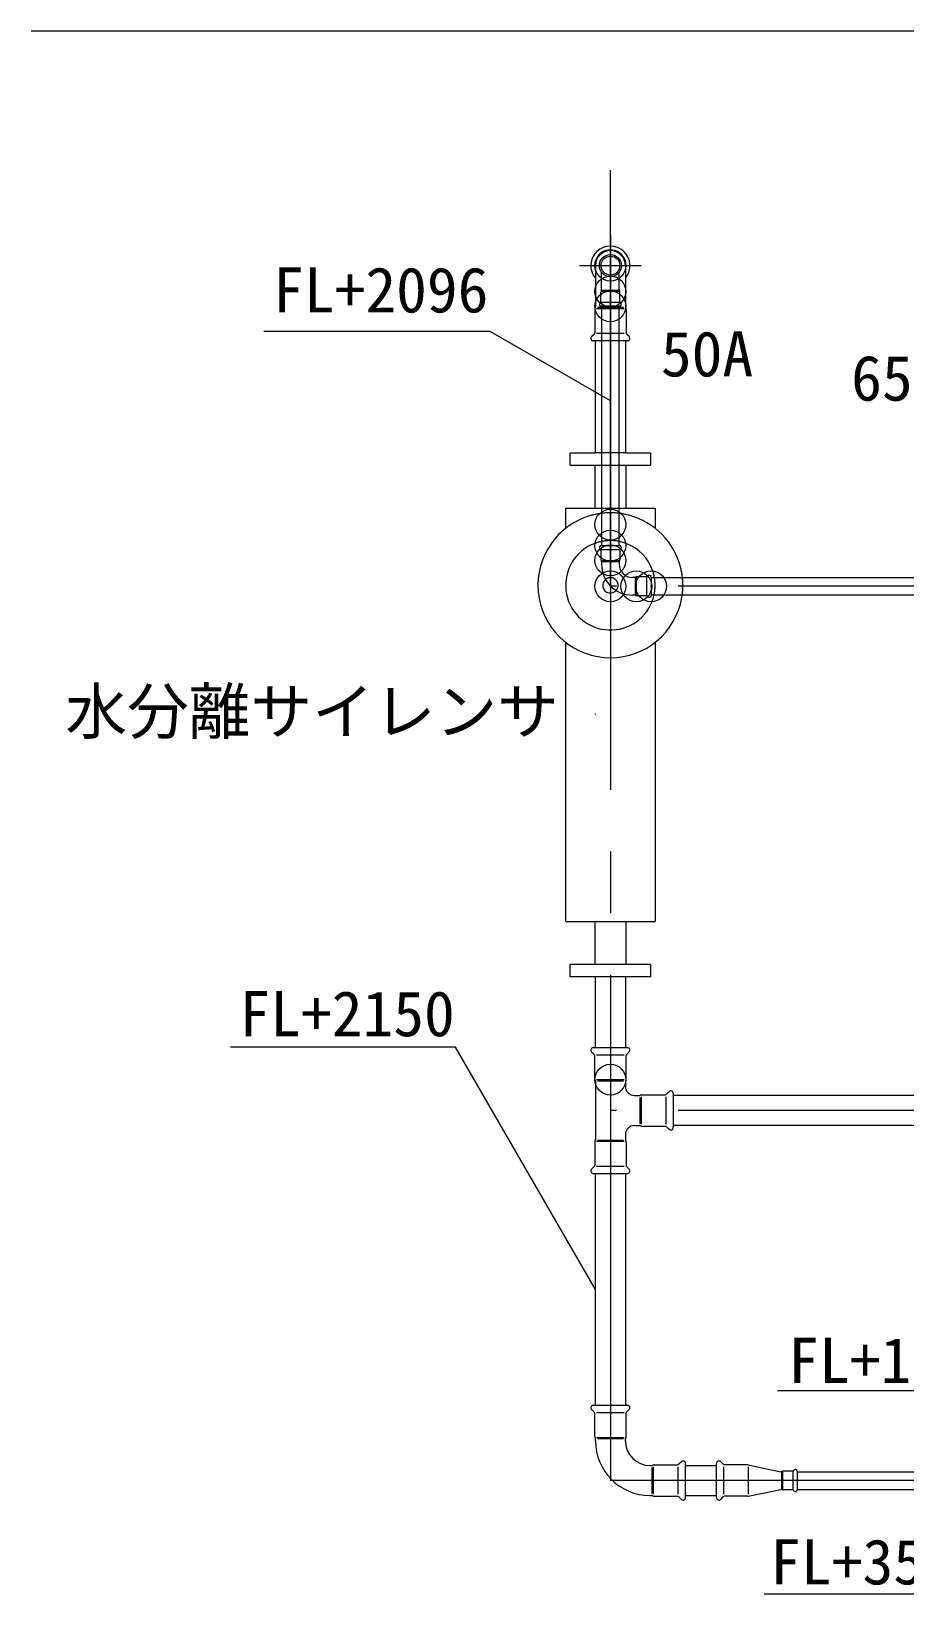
# Model space of a CAD drawing. Units: millimetres at full size, sheet at 1:100. Extents: x -1331 to 21899, y -20013 to -11058.
# Drawn here: x 4294 to 5710, y -14428 to -11894 of the extents above; entities that cross this region are included whole.
import ezdxf
from ezdxf.enums import TextEntityAlignment as Align

# ---------------------------------------------------------------- set-up
doc = ezdxf.new("R2010")
doc.units = ezdxf.units.MM
doc.header["$LTSCALE"] = 100
doc.header["$PDMODE"] = 32
doc.header["$PDSIZE"] = 50
doc.linetypes.add('CHAIN2', pattern=[12, 9, -1, 1, -1])
doc.linetypes.add('DASHED2', pattern=[3, 2, -1])
for name, color, linetype, lineweight in [('0-0_壁', 7, 'Continuous', 9), ('0-3_給水管', 5, 'Continuous', 9), ('0-4_給湯管', 1, 'Continuous', 9), ('0-6_膨張水', 1, 'Continuous', 9), ('0-9_ガス', 3, 'Continuous', 9), ('0-B_支持金具', 7, 'Continuous', 9)]:
    doc.layers.add(name, color=color, linetype=linetype, lineweight=lineweight)
doc.styles.add('ＭＳ ゴシック', font='')
doc.styles.get('ＭＳ ゴシック').set_extended_font_data('MS Gothic')

msp = doc.modelspace()

# ---------------------------------------------------------------- linework, layer by layer
at = {"layer": '0-0_壁'}
msp.add_line((6862.9, -11894), (4293.9, -11894), dxfattribs=at)
at = {"layer": '0-4_給湯管', "linetype": 'CHAIN2'}
for p, q in [((5232.9, -12224), (5232.9, -14244)), ((5182.9, -12274), (5282.9, -12274)), ((7442.9, -13644), (5232.9, -13644)), ((7190.9, -14244), (5232.9, -14244))]:
    msp.add_line(p, q, dxfattribs=at)
at = {"layer": '0-4_給湯管'}
for p, q in [((5208.6, -12274), (5208.6, -12341.1)), ((5257.2, -12274), (5257.2, -12341.1)), ((5207.4, -12345.2), (5207.4, -12383)), ((5208, -12343), (5208.2, -12342.6)), ((5255.2, -12344), (5210.6, -12344)), ((5254, -12342), (5211.8, -12342)), ((5257.8, -12343), (5257.6, -12342.6)), ((5258.4, -12345.2), (5258.4, -12383)), ((5038.2, -12381), (4671.2, -12381)), ((5232.9, -12493.4), (5038.2, -12381)), ((5202.3, -12389.2), (5206.5, -12385)), ((5255.2, -12384.2), (5210.6, -12384.2)), ((5263.4, -12389.2), (5259.2, -12385)), ((5260.6, -12396), (5205.2, -12396)), ((5208.6, -12577.4), (5208.6, -12396)), ((5257.2, -12396), (5257.2, -12577.4)), ((5167.9, -12597.4), (5167.9, -12577.4)), ((5167.9, -12577.4), (5208.6, -12577.4)), ((5257.2, -12577.4), (5297.9, -12577.4)), ((5297.9, -12577.4), (5297.9, -12597.4)), ((5167.9, -12597.4), (5208.6, -12597.4)), ((5207.9, -12597.4), (5207.9, -12667.4)), ((5257.2, -12597.4), (5297.9, -12597.4)), ((5257.9, -12597.4), (5257.9, -12667.4)), ((5160.4, -12699.9), (5160.4, -12667.4)), ((5160.4, -12667.4), (5208.6, -12667.4)), ((5257.2, -12667.4), (5305.4, -12667.4)), ((5305.4, -12667.4), (5305.4, -12699.9)), ((5160.4, -13337.4), (5160.4, -12884.8)), ((5305.4, -12884.8), (5305.4, -13337.4)), ((5208.6, -13002), (5208.6, -13000.9)), ((5160.4, -13337.4), (5305.4, -13337.4)), ((5207.9, -13337.4), (5207.9, -13407.4)), ((5257.9, -13337.4), (5257.9, -13407.4)), ((5297.9, -13407.4), (5167.9, -13407.4)), ((5167.9, -13427.4), (5167.9, -13407.4)), ((5208.6, -13542), (5208.6, -13427.4)), ((5257.2, -13427.4), (5257.2, -13542)), ((5202.3, -13548.9), (5206.5, -13553.1)), ((5205.2, -13542), (5260.6, -13542)), ((5210.6, -13553.9), (5255.2, -13553.9)), ((5263.4, -13548.9), (5259.2, -13553.1)), ((5207.4, -13592.8), (5207.4, -13555)), ((5258.4, -13592.8), (5258.4, -13555)), ((5208, -13595.1), (5208.2, -13595.4)), ((5208.6, -13596.9), (5208.6, -13691.1)), ((5210.6, -13594), (5255.2, -13594)), ((5211.8, -13596.1), (5254, -13596.1)), ((5257.2, -13596.9), (5257.2, -13604.7)), ((5257.8, -13595.1), (5257.6, -13595.4)), ((5272.2, -13619.7), (5280, -13619.7)), ((5280.8, -13622.9), (5280.8, -13665.1)), ((5281.8, -13619.1), (5281.5, -13619.3)), ((5282.9, -13621.7), (5282.9, -13666.3)), ((5284.1, -13618.5), (5321.8, -13618.5)), ((5323, -13621.7), (5323, -13666.3)), ((5328, -13613.5), (5323.8, -13617.7)), ((5334.9, -13616.3), (5334.9, -13671.7)), ((5924.9, -13619.7), (5334.9, -13619.7)), ((5272.2, -13668.3), (5280, -13668.3)), ((5281.8, -13668.9), (5281.5, -13668.7)), ((5284.1, -13669.5), (5321.8, -13669.5)), ((5328, -13674.6), (5323.8, -13670.4)), ((5924.9, -13668.3), (5334.9, -13668.3)), ((5207.4, -13695.2), (5207.4, -13733)), ((5208, -13693), (5208.2, -13692.6)), ((5210.6, -13694), (5255.2, -13694)), ((5211.8, -13692), (5254, -13692)), ((5257.2, -13683.3), (5257.2, -13691.1)), ((5257.8, -13693), (5257.6, -13692.6)), ((5258.4, -13695.2), (5258.4, -13733)), ((5202.3, -13739.2), (5206.5, -13735)), ((5205.2, -13746), (5260.6, -13746)), ((5208.6, -14122), (5208.6, -13746)), ((5210.6, -13734.2), (5255.2, -13734.2)), ((5257.2, -13746), (5257.2, -14122)), ((5263.4, -13739.2), (5259.2, -13735)), ((5202.3, -14128.9), (5206.5, -14133.1)), ((5205.2, -14122), (5260.6, -14122)), ((5207.4, -14172.8), (5207.4, -14135)), ((5210.6, -14133.9), (5255.2, -14133.9)), ((5258.4, -14172.8), (5258.4, -14135)), ((5263.4, -14128.9), (5259.2, -14133.1)), ((5208, -14175.1), (5208.2, -14175.4)), ((5208.6, -14179.7), (5208.6, -14176.9)), ((5210.6, -14174), (5255.2, -14174)), ((5211.8, -14176.1), (5254, -14176.1)), ((5257.2, -14179.7), (5257.2, -14176.9)), ((5257.8, -14175.1), (5257.6, -14175.4)), ((5297.2, -14219.7), (5300, -14219.7)), ((5300.8, -14265.1), (5300.8, -14222.9)), ((5301.8, -14219.1), (5301.5, -14219.3)), ((5302.9, -14266.3), (5302.9, -14221.7)), ((5304.1, -14218.5), (5341.8, -14218.5)), ((5343, -14266.3), (5343, -14221.7)), ((5348, -14213.5), (5343.8, -14217.7)), ((5354.9, -14271.7), (5354.9, -14216.3)), ((5354.9, -14219.7), (5404.9, -14219.7)), ((5404.9, -14271.7), (5404.9, -14216.3)), ((5411.7, -14213.5), (5415.9, -14217.7)), ((5416.7, -14266.3), (5416.7, -14221.7)), ((5455, -14218.5), (5417.9, -14218.5)), ((5456.3, -14218.7), (5509.3, -14229.7)), ((5456.9, -14266.3), (5456.9, -14221.7)), ((5510.1, -14230.7), (5510.1, -14257.3)), ((5511.9, -14229.7), (5511.9, -14258.3)), ((5528.4, -14228.7), (5513.1, -14228.7)), ((5529.1, -14258.3), (5529.1, -14229.7)), ((5530.9, -14227), (5529.7, -14228.2)), ((5535.9, -14229), (5535.9, -14259)), ((5535.9, -14229.7), (5775.4, -14229.7)), ((5456.3, -14269.4), (5509.3, -14258.3)), ((5528.4, -14259.3), (5513.1, -14259.3)), ((5530.9, -14261.1), (5529.7, -14259.9)), ((5535.9, -14258.3), (5775.4, -14258.3)), ((5297.2, -14268.3), (5300, -14268.3)), ((5301.8, -14268.9), (5301.5, -14268.7)), ((5304.1, -14269.5), (5341.8, -14269.5)), ((5348, -14274.6), (5343.8, -14270.4)), ((5354.9, -14268.3), (5404.9, -14268.3)), ((5411.7, -14274.6), (5415.9, -14270.4)), ((5455, -14269.5), (5417.9, -14269.5))]:
    msp.add_line(p, q, dxfattribs=at)
at = {"layer": '0-4_給湯管', "linetype": 'DASHED2'}
for p, q in [((5257.2, -12577.4), (5208.6, -12577.4)), ((5208.6, -12597.4), (5257.2, -12597.4)), ((5208.6, -12667.4), (5257.2, -12667.4))]:
    msp.add_line(p, q, dxfattribs=at)
at = {"layer": '0-4_給湯管'}
msp.add_lwpolyline([(5297.9, -13407.4), (5297.9, -13427.4), (5167.9, -13427.4)], dxfattribs=at)
at = {"layer": '0-4_給湯管', "color": 7}
msp.add_lwpolyline([(5208.6, -13934), (4981.8, -13541.3), (4617.2, -13541.3)], dxfattribs=at)
at = {"layer": '0-4_給湯管'}
for centre, radius, start, end in [((5232.9, -12274), 31.7, 320.0461, 219.9539), ((5232.9, -12274), 25.5, 342.3528, 197.6472), ((5232.9, -12274), 24.3, 0, 180), ((5211.9, -12345.2), 4.5, 150, 180), ((5205.6, -12341.1), 3, 330, 0), ((5260.2, -12341.1), 3, 180, 210), ((5253.9, -12345.2), 4.5, 0, 30), ((5205.2, -12392), 4, 135, 270), ((5204.6, -12383), 2.8, 315, 0), ((5261.2, -12383), 2.8, 180, 225), ((5260.6, -12392), 4, 270, 45), ((5232.9, -12792.4), 117.5, 105.0523, 344.9625), ((5232.9, -12792.4), 117.5, 13.7133, 74.9477), ((5232.9, -12792.4), 72.5, 110.3514, 338.86), ((5232.9, -12792.4), 72.5, 18.6288, 69.6486), ((5232.9, -12792.4), 12.5, 124.8816, 323.627), ((5205.2, -13546), 4, 90, 225), ((5204.6, -13555), 2.8, 0, 45), ((5261.2, -13555), 2.8, 135, 180), ((5260.6, -13546), 4, 315, 90), ((5211.9, -13592.8), 4.5, 180, 210), ((5205.6, -13596.9), 3, 0, 30), ((5260.2, -13596.9), 3, 150, 180), ((5272.2, -13604.7), 15, 180, 270), ((5253.9, -13592.8), 4.5, 330, 0), ((5280, -13616.7), 3, 270, 300), ((5284.1, -13623), 4.5, 90, 120), ((5321.8, -13615.7), 2.8, 270, 315), ((5330.9, -13616.3), 4, 0, 135), ((5272.2, -13683.3), 15, 90, 180), ((5280, -13671.3), 3, 60, 90), ((5284.1, -13665), 4.5, 240, 270), ((5321.8, -13672.3), 2.8, 45, 90), ((5330.9, -13671.7), 4, 225, 0), ((5211.9, -13695.2), 4.5, 150, 180), ((5205.6, -13691.1), 3, 330, 0), ((5260.2, -13691.1), 3, 180, 210), ((5253.9, -13695.2), 4.5, 0, 30), ((5205.2, -13742), 4, 135, 270), ((5204.6, -13733), 2.8, 315, 0), ((5261.2, -13733), 2.8, 180, 225), ((5260.6, -13742), 4, 270, 45), ((5205.2, -14126), 4, 90, 225), ((5204.6, -14135), 2.8, 0, 45), ((5261.2, -14135), 2.8, 135, 180), ((5260.6, -14126), 4, 315, 90), ((5211.9, -14172.8), 4.5, 180, 210), ((5205.6, -14176.9), 3, 0, 30), ((5297.2, -14179.7), 88.6, 180, 270), ((5260.2, -14176.9), 3, 150, 180), ((5297.2, -14179.7), 40, 180, 270), ((5253.9, -14172.8), 4.5, 330, 0), ((5350.9, -14216.3), 4, 0, 135), ((5408.9, -14216.3), 4, 45, 180), ((5300, -14216.7), 3, 270, 300), ((5304.1, -14223), 4.5, 90, 120), ((5341.8, -14215.7), 2.8, 270, 315), ((5417.9, -14215.7), 2.8, 225, 270), ((5455, -14224.5), 6, 78.2023, 90), ((5509.3, -14226.7), 3, 270, 299.9264), ((5513.1, -14233.2), 4.5, 90, 119.9264), ((5528.4, -14226.8), 1.9, 270, 315), ((5533, -14229), 2.9, 0, 135), ((5509.3, -14261.3), 3, 60.0736, 90), ((5513.1, -14254.8), 4.5, 240.0736, 270), ((5528.4, -14261.2), 1.9, 45, 90), ((5533, -14259), 2.9, 225, 0), ((5300, -14271.3), 3, 60, 90), ((5304.1, -14265), 4.5, 240, 270), ((5341.8, -14272.3), 2.8, 45, 90), ((5350.9, -14271.7), 4, 225, 0), ((5408.9, -14271.7), 4, 180, 315), ((5417.9, -14272.3), 2.8, 90, 135), ((5455, -14263.5), 6, 270, 281.7977)]:
    msp.add_arc(centre, radius, start, end, dxfattribs=at)
at = {"layer": '0-4_給湯管', "linetype": 'DASHED2'}
for radius, start, end in [(117.5, 74.9477, 105.0523), (72.5, 69.6486, 110.3514), (72.5, 338.86, 18.6288), (117.5, 344.9625, 13.7133), (12.5, 323.627, 124.8816)]:
    msp.add_arc((5232.9, -12792.4), radius, start, end, dxfattribs=at)
at = {"layer": '0-6_膨張水', "linetype": 'CHAIN2'}
for p, q in [((5232.9, -12794), (5232.9, -12119.1)), ((5182.9, -12274), (5282.9, -12274)), ((7442.9, -12794), (5232.9, -12794))]:
    msp.add_line(p, q, dxfattribs=at)
at = {"layer": '0-6_膨張水'}
for p, q in [((5218.6, -12313.5), (5218.6, -12284.8)), ((5247.1, -12313.5), (5247.1, -12284.8)), ((5215.8, -12335.1), (5217, -12333.9)), ((5217.6, -12332.5), (5217.6, -12317.2)), ((5247.1, -12316), (5218.6, -12316)), ((5218.6, -12333.3), (5247.1, -12333.3)), ((5246.1, -12314.3), (5219.6, -12314.3)), ((5248.1, -12332.5), (5248.1, -12317.2)), ((5249.9, -12335.1), (5248.7, -12333.9)), ((5247.9, -12340), (5217.9, -12340)), ((5218.6, -12340), (5218.6, -12728)), ((5247.1, -12728), (5247.1, -12340)), ((5215.8, -12733), (5217, -12734.2)), ((5217.6, -12735.5), (5217.6, -12750.8)), ((5217.9, -12728), (5247.9, -12728)), ((5247.1, -12734.8), (5218.6, -12734.8)), ((5248.1, -12735.5), (5248.1, -12750.8)), ((5249.9, -12733), (5248.7, -12734.2)), ((5218.6, -12752), (5247.1, -12752)), ((5218.6, -12754.6), (5218.6, -12758.3)), ((5219.6, -12753.8), (5246.1, -12753.8)), ((5247.1, -12754.6), (5247.1, -12758.3)), ((5272.3, -12779.7), (5268.6, -12779.7)), ((5273.1, -12780.7), (5273.1, -12807.3)), ((5274.9, -12779.7), (5274.9, -12808.3)), ((5291.4, -12778.7), (5276.1, -12778.7)), ((5292.1, -12808.3), (5292.1, -12779.7)), ((5293.9, -12777), (5292.7, -12778.2)), ((5298.9, -12779), (5298.9, -12809)), ((5298.9, -12779.7), (7376.9, -12779.7)), ((5272.3, -12808.3), (5268.6, -12808.3)), ((5291.4, -12809.3), (5276.1, -12809.3)), ((5293.9, -12811.1), (5292.7, -12809.9)), ((7376.9, -12808.3), (5298.9, -12808.3))]:
    msp.add_line(p, q, dxfattribs=at)
for radius in [17.9, 15.3]:
    msp.add_circle((5232.9, -12274), radius, dxfattribs=at)
for centre, radius, start, end in [((5217.9, -12337.1), 2.9, 135, 270), ((5215.7, -12332.5), 1.9, 315, 0), ((5222.1, -12317.2), 4.5, 150.0736, 180), ((5215.6, -12313.5), 3, 330.0736, 0), ((5250.1, -12313.5), 3, 180, 209.9264), ((5243.6, -12317.2), 4.5, 0, 29.9264), ((5247.9, -12337.1), 2.9, 270, 45), ((5250, -12332.5), 1.9, 180, 225), ((5217.9, -12730.9), 2.9, 90, 225), ((5215.7, -12735.5), 1.9, 0, 45), ((5247.9, -12730.9), 2.9, 315, 90), ((5250, -12735.5), 1.9, 135, 180), ((5222.1, -12750.8), 4.5, 180, 209.9264), ((5215.6, -12754.6), 3, 0, 29.9264), ((5268.6, -12758.3), 50, 180, 270), ((5250.1, -12754.6), 3, 150.0736, 180), ((5268.6, -12758.3), 21.4, 180, 270), ((5243.6, -12750.8), 4.5, 330.0736, 0), ((5272.3, -12776.7), 3, 270, 299.9264), ((5276.1, -12783.2), 4.5, 90, 119.9264), ((5291.4, -12776.8), 1.9, 270, 315), ((5296, -12779), 2.9, 0, 135), ((5272.3, -12811.3), 3, 60.0736, 90), ((5276.1, -12804.8), 4.5, 240.0736, 270), ((5291.4, -12811.2), 1.9, 45, 90), ((5296, -12809), 2.9, 225, 0)]:
    msp.add_arc(centre, radius, start, end, dxfattribs=at)
for p in [(5232.9, -12274), (5232.9, -12316), (5232.9, -12340), (5232.9, -12728), (5232.9, -12752), (5232.9, -12794), (5274.9, -12794), (5298.9, -12794)]:
    msp.add_point(p, dxfattribs=at)
at = {"layer": '0-9_ガス', "color": 7}
msp.add_line((5482.1, -14427.6), (5797.9, -14427.6), dxfattribs=at)
msp.add_lwpolyline([(5503.6, -14098), (5820.4, -14098), (5992.9, -13895.4)], dxfattribs=at)
at = {"layer": '0-B_支持金具'}
for p in [(5232.9, -12694), (5232.9, -13594)]:
    msp.add_point(p, dxfattribs=at)

# ---------------------------------------------------------------- texts
at = {"layer": '0-3_給水管', "color": 7, "style": 'ＭＳ ゴシック'}
msp.add_text('65A', height=73.31, dxfattribs=at).set_placement((5623.3, -12515), align=Align.BOTTOM_LEFT)
at = {"layer": '0-4_給湯管', "color": 7, "style": 'ＭＳ ゴシック'}
for s, p in [('FL+2096', (4686, -12372)), ('50A', (5314.8, -12475.7)), ('水分離サイレンサ', (4349.3, -13055.4)), ('FL+2150', (4631.5, -13545.6))]:
    msp.add_text(s, height=73.31, dxfattribs=at).set_placement(p, align=Align.BOTTOM_LEFT)
at = {"layer": '0-9_ガス', "color": 7, "style": 'ＭＳ ゴシック'}
for s, p in [('FL+110', (5521.3, -14107.7)), ('FL+350', (5492.1, -14434.5))]:
    msp.add_text(s, height=73.31, dxfattribs=at).set_placement(p, align=Align.BOTTOM_LEFT)

doc.saveas('drawing.dxf')
